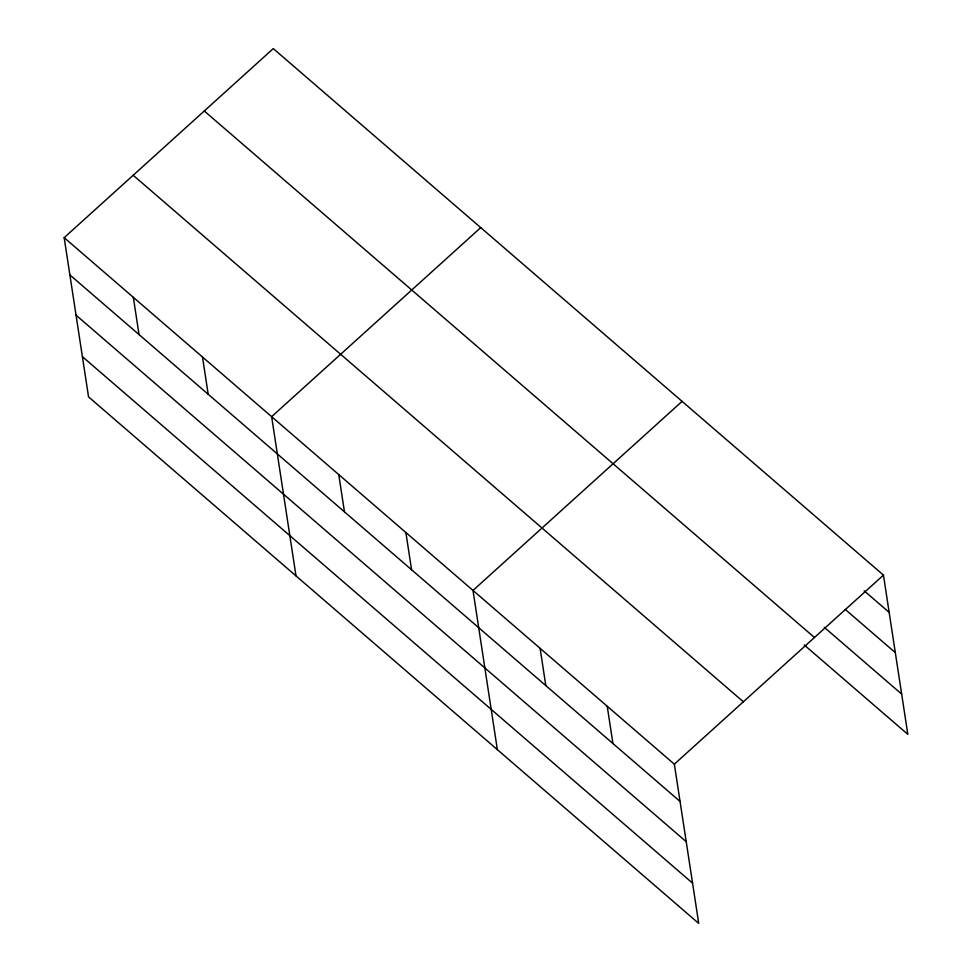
<?xml version="1.0" encoding="UTF-8"?>
<svg xmlns="http://www.w3.org/2000/svg" width="972" height="972" viewBox="0 0 972 972"><rect width="100%" height="100%" fill="white"/><g stroke="black" fill="none" stroke-linecap="round" stroke-linejoin="round"><path stroke-width="1.46" d="M64.176 237.654L674.349 764.174L698.722 923.4L88.549 396.88L64.176 237.654L273.278 48.6L883.451 575.12L907.824 734.346L804.294 645.007M480.739 227.618L271.638 416.672L295.998 575.898M682.101 401.363L473 590.429L497.36 749.655M674.349 764.174L883.451 575.12M864.132 590.782L889.161 612.384M845.263 609.432L895.321 652.625M824.305 627.341L901.664 694.093M204.278 110.99L814.451 637.511M133.188 175.276L743.361 701.784M69.887 274.918L680.06 801.438M76.047 315.171L686.208 841.691M82.389 356.639L692.562 883.147M607.233 706.255L612.931 743.519M540.116 648.348L545.814 685.6M405.871 532.51L411.581 569.774M338.754 474.591L344.465 511.855M202.492 357.003L208.19 394.268M133.334 297.335L139.032 334.599"/></g></svg>
